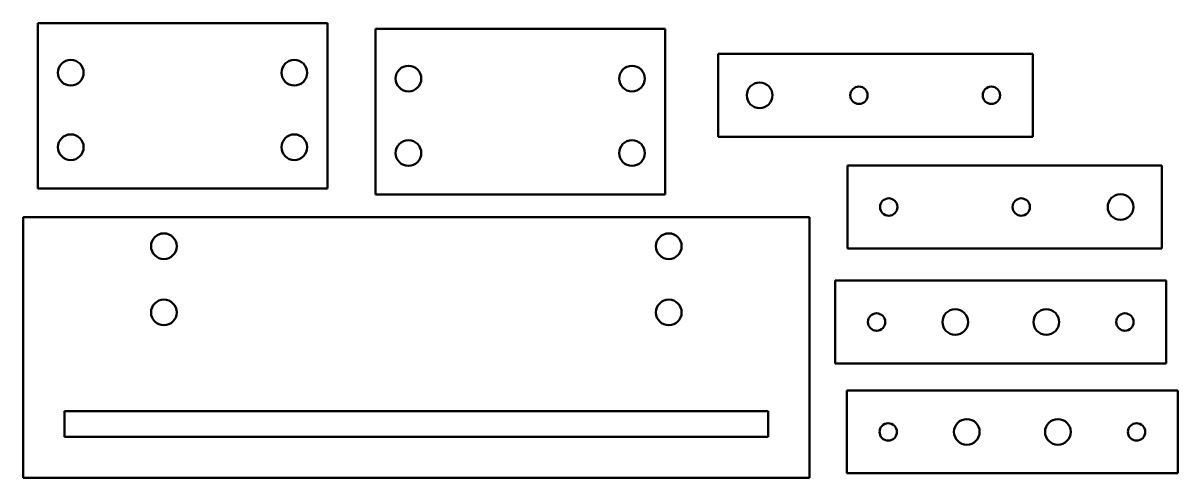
# Model space of a CAD drawing. Header units: millimetres. Extents: x 3 to 142, y 4 to 59.
import ezdxf

# ---------------------------------------------------------------- set-up
doc = ezdxf.new("R2010")
doc.units = ezdxf.units.MM
doc.layers.add('Visible (ISO)', color=7, linetype='Continuous', lineweight=50)

msp = doc.modelspace()

# ---------------------------------------------------------------- linework, layer by layer
at = {"layer": 'Visible (ISO)'}
for p, q in [((4.72, 58.92), (4.72, 38.92)), ((39.72, 58.92), (4.72, 58.92)), ((39.72, 38.92), (39.72, 58.92)), ((45.51, 58.21), (45.51, 38.21)), ((80.51, 58.21), (45.51, 58.21)), ((80.51, 38.21), (80.51, 58.21)), ((124.93, 55.19), (86.93, 55.19)), ((86.93, 55.19), (86.93, 45.19)), ((124.93, 45.19), (124.93, 55.19)), ((86.93, 45.19), (124.93, 45.19)), ((102.53, 41.69), (102.53, 31.69)), ((140.53, 41.69), (102.53, 41.69)), ((140.53, 31.69), (140.53, 41.69)), ((4.72, 38.92), (39.72, 38.92)), ((45.51, 38.21), (80.51, 38.21)), ((2.96, 35.45), (97.96, 35.45)), ((2.96, 3.95), (2.96, 35.45)), ((97.96, 3.95), (97.96, 35.45)), ((102.53, 31.69), (140.53, 31.69)), ((101.06, 27.79), (101.06, 17.79)), ((141.06, 27.79), (101.06, 27.79)), ((141.06, 17.79), (141.06, 27.79)), ((101.06, 17.79), (141.06, 17.79)), ((102.46, 14.51), (102.46, 4.51)), ((142.46, 14.51), (102.46, 14.51)), ((142.46, 4.51), (142.46, 14.51)), ((7.96, 8.9), (7.96, 12)), ((7.96, 12), (92.96, 12)), ((92.96, 12), (92.96, 8.9)), ((92.96, 8.9), (7.96, 8.9)), ((102.46, 4.51), (142.46, 4.51)), ((2.96, 3.95), (97.96, 3.95))]:
    msp.add_line(p, q, dxfattribs=at)
for centre, radius in [((8.72, 52.92), 1.55), ((35.72, 52.92), 1.55), ((49.51, 52.21), 1.55), ((76.51, 52.21), 1.55), ((91.93, 50.19), 1.55), ((103.93, 50.19), 1.05), ((119.93, 50.19), 1.05), ((8.72, 43.92), 1.55), ((35.72, 43.92), 1.55), ((49.51, 43.21), 1.55), ((76.51, 43.21), 1.55), ((107.53, 36.69), 1.05), ((123.53, 36.69), 1.05), ((135.53, 36.69), 1.55), ((19.96, 31.95), 1.55), ((80.96, 31.95), 1.55), ((19.96, 23.95), 1.55), ((80.96, 23.95), 1.55), ((106.06, 22.79), 1.05), ((115.56, 22.79), 1.55), ((126.56, 22.79), 1.55), ((136.06, 22.79), 1.05), ((107.46, 9.51), 1.05), ((116.96, 9.51), 1.55), ((127.96, 9.51), 1.55), ((137.46, 9.51), 1.05)]:
    msp.add_circle(centre, radius, dxfattribs=at)

doc.saveas('drawing.dxf')
